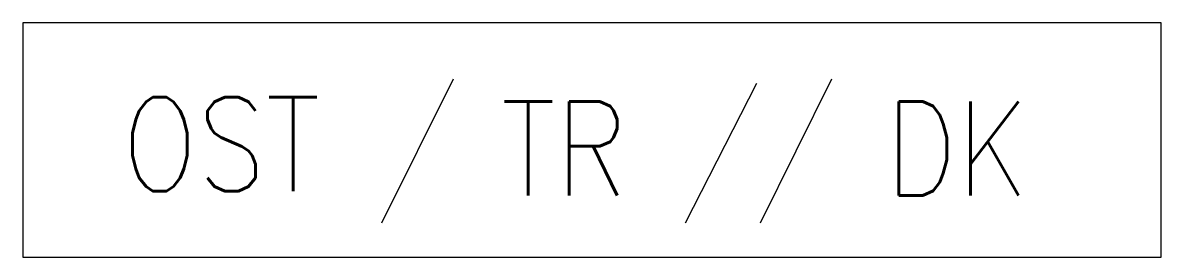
# Model space of a CAD drawing. Extents: x 200 to 285, y 150 to 167.5.
import ezdxf
from ezdxf.enums import TextEntityAlignment as Align

# ---------------------------------------------------------------- set-up
doc = ezdxf.new("R2010")
doc.units = 0
doc.header["$LTSCALE"] = 6
doc.layers.add('2', color=62, linetype='CONTINUOUS')
doc.layers.add('3', color=30, linetype='CONTINUOUS')
doc.styles.get("Standard").update_dxf_attribs({"font": 'simplex', "width": 0.85})

msp = doc.modelspace()

# ---------------------------------------------------------------- linework, layer by layer
at = {"layer": '2', "color": 0}
for p, q in [((285, 167.5), (200, 167.5)), ((200, 167.5), (200, 150)), ((285, 150), (285, 167.5)), ((200, 150), (285, 150))]:
    msp.add_line(p, q, dxfattribs=at)
at = {"layer": '3', "color": 0}
for p, q in [((226.82, 152.577), (232.153, 163.321)), ((255.083, 152.577), (260.416, 163.321)), ((249.484, 152.577), (254.816, 162.995))]:
    msp.add_line(p, q, dxfattribs=at)

# ---------------------------------------------------------------- texts
at = {"layer": '3', "color": 0, "width": 0.85}
for tag, text, p in [('OST', 'OS', (214.822, 158.437)), ('TR', 'T', (240.418, 158.112)), ('DK', 'D', (269.748, 158.112))]:
    msp.add_attdef(tag, text=text, height=7, dxfattribs=at).set_placement(p, align=Align.MIDDLE)

doc.saveas('drawing.dxf')
